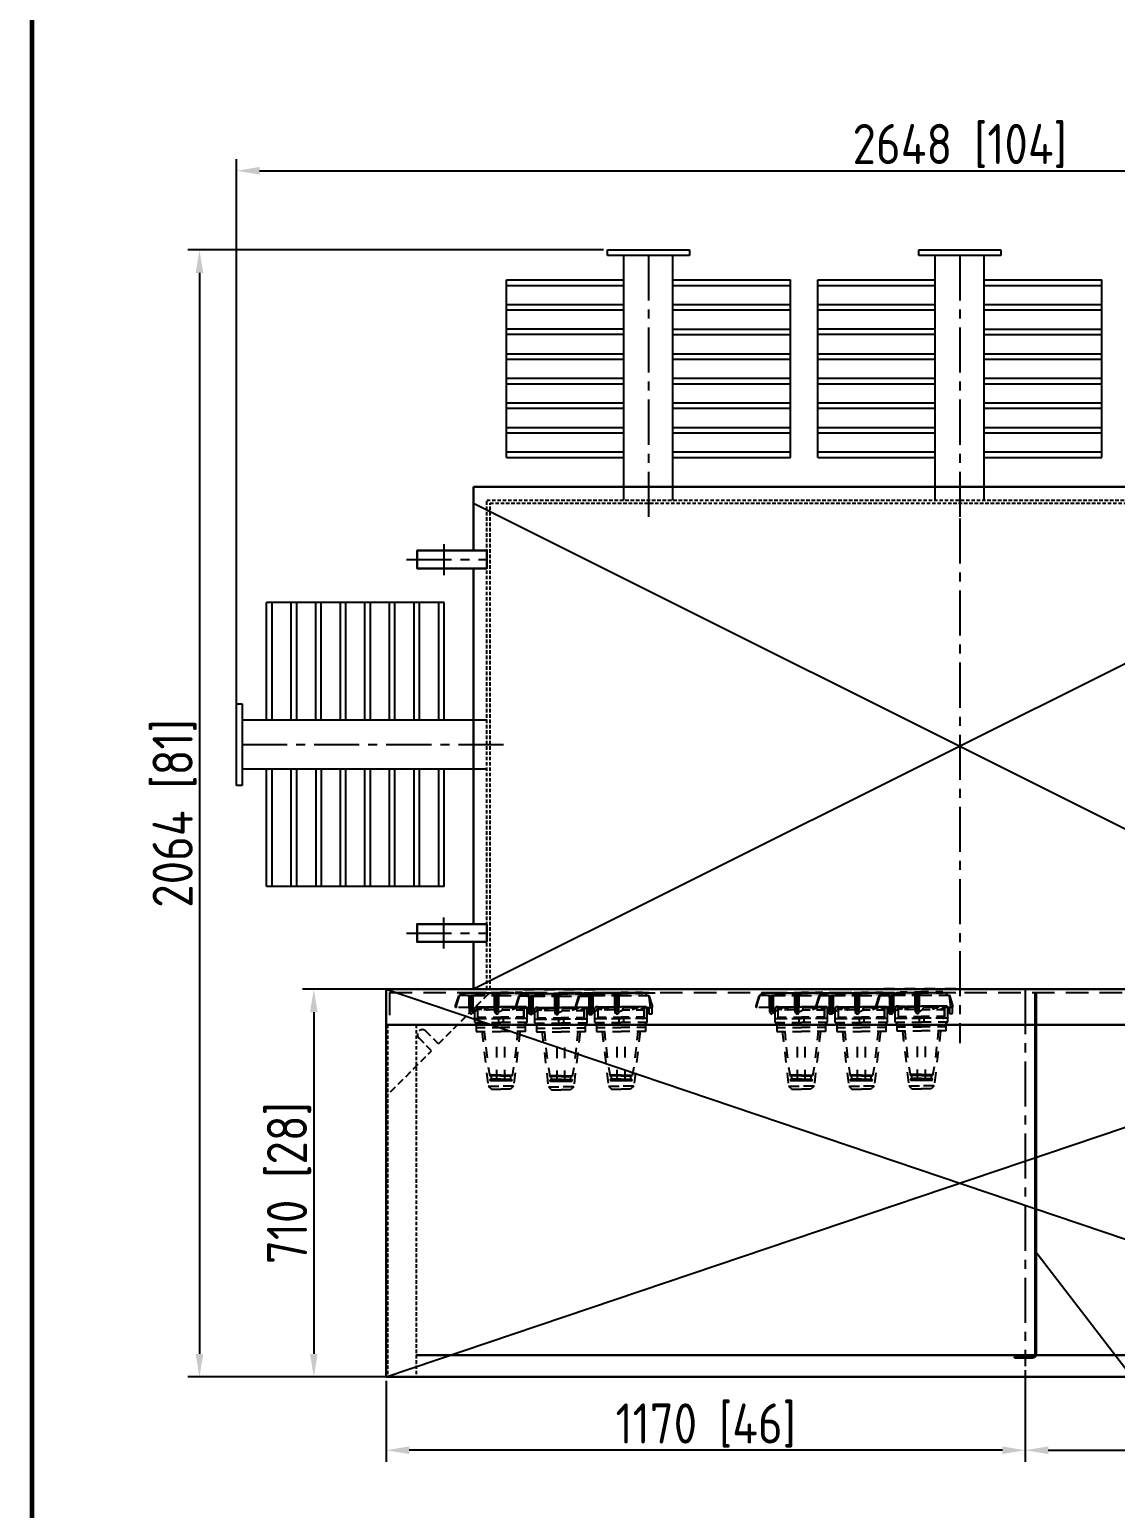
# Model space of a CAD drawing. Header units: inches. Extents: x 198356 to 209798, y -190593 to -183267.
# Drawn here: x 198993 to 200981, y -189080 to -186372 of the extents above; entities that cross this region are included whole.
import ezdxf

# ---------------------------------------------------------------- set-up
doc = ezdxf.new("R2010")
doc.units = ezdxf.units.IN
doc.header["$LTSCALE"] = 13
for name, pattern in [('CENTERX2', [101.6, 63.5, -12.7, 12.7, -12.7]), ('DASHED', [0.75, 0.5, -0.25]), ('HIDDEN', [9.525, 6.35, -3.175])]:
    doc.linetypes.add(name, pattern=pattern)
for name, color, linetype in [('1', 4, 'Continuous'), ('4虚线层', 6, 'DASHED'), ('粗实线', 4, 'Continuous'), ('虚线', 6, 'HIDDEN')]:
    doc.layers.add(name, color=color, linetype=linetype)
doc.layers.add('2细实线', color=3, linetype='Continuous', lineweight=20)
doc.layers.add('标注、文本', color=3, linetype='Continuous', lineweight=25)
doc.styles.get("Standard").update_dxf_attribs({"font": 'gbenor.shx', "bigfont": 'gbcbig.shx'})
doc.dimstyles.new('英寸 1-10', dxfattribs={"dimscale": 14, "dimtxt": 3.5, "dimasz": 2, "dimexe": 1.5, "dimexo": 0.5, "dimgap": 0.5, "dimtad": 1, "dimtoh": 1, "dimdec": 0, "dimdsep": 46, "dimtxsty": 'Standard', "dimcen": 2.5, "dimclrd": 3, "dimclre": 3, "dimclrt": 3, "dimadec": 0, "dimazin": 2, "dimtfac": 1, "dimtdec": 0, "dimtmove": 0, "dimatfit": 2, "dimfxl": 1, "dimarcsym": 0})

# ---------------------------------------------------------------- blocks, each defined once
blk = doc.blocks.new('A$C732158F3')
at = {"layer": '4虚线层', "ltscale": 3}
h = blk.add_hatch(color=256, dxfattribs=at)
h.dxf.hatch_style = 2
h.paths.add_polyline_path([(7.3, 129.5), (7.3, 82.9), (11.6, 82.9)])
h = blk.add_hatch(color=256, dxfattribs=at)
h.dxf.hatch_style = 2
h.paths.add_polyline_path([(7.3, 129.5), (11.6, 129.5), (11.6, 82.9)])
h = blk.add_hatch(color=256, dxfattribs=at)
h.dxf.hatch_style = 2
h.paths.add_polyline_path([(7.3, 82.9), (7.3, 43.6), (11.6, 43.6)])
h = blk.add_hatch(color=256, dxfattribs=at)
h.dxf.hatch_style = 2
h.paths.add_polyline_path([(7.3, 82.9), (11.6, 82.9), (11.6, 43.6)])
h = blk.add_hatch(color=256, dxfattribs=at)
h.dxf.hatch_style = 2
h.paths.add_polyline_path([(7.3, 43.6), (7.3, 36.4), (11.6, 36.4)])
h = blk.add_hatch(color=256, dxfattribs=at)
h.dxf.hatch_style = 2
h.paths.add_polyline_path([(7.3, 43.6), (11.6, 43.6), (11.6, 36.4)])
for points in [[(11.6, 133.9), (30.6, 139.7), (33.5, 139.7)], [(33.5, 133.9), (45.1, 133.9), (45.1, 139.7), (33.5, 139.7)], [(33.5, 120.8), (33.5, 139.7)], [(5.8, 122.2), (5.8, 109.1)], [(7.3, 129.5), (7.3, 112)], [(7.3, 109.1), (7.3, 122.2)], [(11.6, 114.9), (11.6, 133.9)], [(61.1, 130.9), (53.8, 130.9), (34.9, 130.9), (32, 129.5), (32, 128), (32, 125.1), (34.9, 125.1)], [(53.8, 122.2), (53.8, 123.7), (50.9, 125.1), (33.5, 125.1)], [(53.8, 122.2), (53.8, 123.7), (50.9, 125.1), (33.5, 125.1)], [(37.8, 110.6), (37.8, 125.1)], [(50.9, 125.1), (50.9, 110.6)], [(50.9, 125.1), (50.9, 110.6)], [(53.8, 122.2), (53.8, 109.1)], [(53.8, 122.2), (53.8, 109.1)], [(77.1, 128), (61.1, 128), (61.1, 130.9)], [(61.1, 130.9), (61.1, 113.5)], [(75.7, 117.8), (77.1, 117.8)], [(77.1, 128), (77.1, 112)], [(152.8, 109.1), (177.5, 106.2)], [(5.8, 96), (5.8, 82.9)], [(5.8, 69.8), (5.8, 82.9)], [(7.3, 100.4), (7.3, 82.9)], [(7.3, 65.5), (7.3, 82.9)], [(11.6, 65.5), (11.6, 82.9)], [(11.6, 81.5), (11.6, 80), (13.1, 78.6), (33.5, 78.6)], [(32, 98.9), (32, 82.9)], [(32, 66.9), (32, 82.9)], [(33.5, 88.8), (33.5, 107.7)], [(33.5, 88.8), (33.5, 87.3), (34.9, 85.8)], [(34.9, 85.8), (39.3, 84.4), (42.2, 78.6)], [(37.8, 84.4), (37.8, 98.9)], [(50.9, 97.5), (50.9, 82.9)], [(50.9, 97.5), (50.9, 82.9)], [(50.9, 68.4), (50.9, 82.9)], [(53.8, 100.4), (53.8, 82.9)], [(53.8, 96), (53.8, 82.9)], [(53.8, 96), (53.8, 82.9)], [(53.8, 65.5), (53.8, 82.9)], [(53.8, 69.8), (53.8, 82.9)], [(61.1, 100.4), (61.1, 82.9)], [(61.1, 65.5), (61.1, 82.9)], [(69.8, 98.9), (69.8, 82.9)], [(69.8, 66.9), (69.8, 82.9)], [(77.1, 98.9), (77.1, 82.9)], [(77.1, 66.9), (77.1, 82.9)], [(125.1, 90.2), (97.5, 90.2)], [(167.3, 90.2), (138.2, 90.2)], [(142.6, 106.2), (158.6, 103.3)], [(158.6, 103.3), (160, 100.4), (161.5, 100.4), (163, 100.4), (164.4, 101.8)], [(165.9, 103.3), (164.4, 101.8)], [(167.3, 101.8), (167.3, 103.3), (165.9, 103.3)], [(165.9, 62.6), (167.3, 62.6), (167.3, 64), (167.3, 82.9)], [(177.5, 106.2), (183.3, 100.4), (183.3, 82.9)], [(177.5, 59.7), (183.3, 65.5), (183.3, 82.9)], [(7.3, 56.7), (7.3, 43.6)], [(11.6, 78.6), (11.6, 77.1), (13.1, 75.7)], [(11.6, 75.7), (11.6, 74.2), (13.1, 72.7)], [(13.1, 71.3), (11.6, 71.3), (11.6, 69.8)], [(42.2, 72.7), (42.2, 74.2), (42.2, 75.7), (39.3, 75.7), (33.5, 75.7)], [(33.5, 75.7), (33.5, 72.7)], [(37.8, 71.3), (37.8, 40.7), (33.5, 40.7), (36.4, 40.7)], [(50.9, 40.7), (33.5, 40.7), (33.5, 71.3)], [(45.1, 77.1), (43.6, 78.6), (42.2, 78.6)], [(42.2, 71.3), (43.6, 72.7), (45.1, 74.2)], [(50.9, 40.7), (50.9, 55.3)], [(53.8, 43.6), (53.8, 56.7)], [(125.1, 75.7), (97.5, 75.7)], [(167.3, 75.7), (138.2, 75.7)], [(142.6, 59.7), (158.6, 62.6)], [(152.8, 56.7), (177.5, 59.7)], [(164.4, 64), (163, 65.5), (161.5, 65.5), (160, 65.5), (158.6, 62.6)], [(165.9, 62.6), (164.4, 64)], [(165.9, 62.6), (165.9, 64)], [(7.3, 36.4), (7.3, 53.8)], [(11.6, 53.8), (11.6, 36.4)], [(11.6, 21.8), (11.6, 32)], [(11.6, 32), (11.6, 29.1), (13.1, 29.1)], [(11.6, 29.1), (11.6, 27.6), (13.1, 26.2)], [(53.8, 40.7), (34.9, 40.7), (32, 40.7), (32, 37.8)], [(32, 37.8), (32, 36.4), (34.9, 34.9)], [(33.5, 40.7), (33.5, 39.3), (34.9, 39.3)], [(42.2, 26.2), (42.2, 27.6), (39.3, 29.1), (33.5, 29.1)], [(34.9, 39.3), (39.3, 37.8), (42.2, 32)], [(61.1, 34.9), (53.8, 34.9), (34.9, 34.9)], [(45.1, 29.1), (43.6, 30.6), (42.2, 32)], [(42.2, 24.7), (43.6, 26.2), (45.1, 27.6)], [(50.9, 40.7), (53.8, 42.2), (53.8, 43.6)], [(61.1, 34.9), (61.1, 52.4)], [(69.8, 37.8), (69.8, 53.8)], [(77.1, 37.8), (77.1, 53.8)], [(11.6, 16), (8.7, 16), (8.7, 8.7), (11.6, 8.7)], [(13.1, 24.7), (11.6, 24.7), (11.6, 21.8), (11.6, 5.8)], [(33.5, 1.5), (30.6, 1.5), (11.6, 7.3)], [(33.5, 1.5), (33.5, 0), (30.6, 0), (11.6, 5.8)]]:
    blk.add_lwpolyline(points, dxfattribs=at)
blk.add_lwpolyline([(11.6, 34.9), (11.6, 32)], close=True, dxfattribs=at)
for points in [[(0, 145.5), (0, 145.5), (0, 120.8), (0, 120.8)], [(7.3, 145.5), (7.3, 145.5), (7.3, 120.8), (7.3, 120.8)], [(33.5, 136.8), (33.5, 136.8), (11.6, 133.9), (11.6, 133.9)], [(7.3, 122.2), (7.3, 122.2), (5.8, 122.2), (5.8, 122.2)], [(11.6, 129.5), (11.6, 129.5), (7.3, 129.5), (7.3, 129.5)], [(32, 128), (32, 128), (32, 129.5), (32, 129.5)], [(32, 128), (32, 128), (32, 112), (32, 112)], [(32, 112), (32, 112), (32, 82.9), (32, 82.9)], [(37.8, 117.8), (37.8, 117.8), (33.5, 125.1), (33.5, 125.1)], [(33.5, 114.9), (33.5, 114.9), (37.8, 103.3), (37.8, 103.3)], [(34.9, 125.1), (34.9, 125.1), (53.8, 125.1), (53.8, 125.1)], [(37.8, 120.8), (37.8, 120.8), (36.4, 125.1), (36.4, 125.1)], [(53.8, 130.9), (53.8, 130.9), (53.8, 113.5), (53.8, 113.5)], [(69.8, 128), (69.8, 128), (69.8, 112), (69.8, 112)], [(77.1, 117.8), (77.1, 117.8), (103.3, 114.9), (103.3, 114.9)], [(77.1, 113.5), (77.1, 113.5), (93.1, 112), (93.1, 112)], [(106.2, 110.6), (106.2, 110.6), (130.9, 107.7), (130.9, 107.7)], [(114.9, 113.5), (114.9, 113.5), (139.7, 110.6), (139.7, 110.6)], [(0, 107.7), (0, 107.7), (0, 82.9), (0, 82.9)], [(7.3, 107.7), (7.3, 107.7), (7.3, 82.9), (7.3, 82.9)], [(7.3, 82.9), (7.3, 82.9), (7.3, 96), (7.3, 96)], [(7.3, 82.9), (7.3, 82.9), (7.3, 69.8), (7.3, 69.8)], [(11.6, 82.9), (11.6, 82.9), (11.6, 101.8), (11.6, 101.8)], [(11.6, 82.9), (11.6, 82.9), (11.6, 65.5), (11.6, 65.5)], [(32, 55.3), (32, 55.3), (32, 82.9), (32, 82.9)], [(53.8, 87.3), (53.8, 87.3), (61.1, 87.3), (61.1, 87.3)], [(157.1, 82.9), (157.1, 82.9), (157.1, 104.8), (157.1, 104.8)], [(157.1, 82.9), (157.1, 82.9), (157.1, 62.6), (157.1, 62.6)], [(158.6, 82.9), (158.6, 82.9), (158.6, 103.3), (158.6, 103.3)], [(158.6, 82.9), (158.6, 82.9), (158.6, 62.6), (158.6, 62.6)], [(164.4, 82.9), (164.4, 82.9), (164.4, 101.8), (164.4, 101.8)], [(164.4, 82.9), (164.4, 82.9), (164.4, 64), (164.4, 64)], [(167.3, 82.9), (167.3, 82.9), (167.3, 101.8), (167.3, 101.8)], [(177.5, 106.2), (177.5, 106.2), (177.5, 82.9), (177.5, 82.9)], [(177.5, 59.7), (177.5, 59.7), (177.5, 82.9), (177.5, 82.9)], [(0, 71.3), (0, 71.3), (0, 46.6), (0, 46.6)], [(5.8, 43.6), (5.8, 43.6), (5.8, 56.7), (5.8, 56.7)], [(7.3, 71.3), (7.3, 71.3), (7.3, 46.6), (7.3, 46.6)], [(33.5, 75.7), (33.5, 75.7), (13.1, 75.7), (13.1, 75.7)], [(33.5, 72.7), (33.5, 72.7), (13.1, 72.7), (13.1, 72.7)], [(33.5, 71.3), (33.5, 71.3), (13.1, 71.3), (13.1, 71.3)], [(42.2, 78.6), (42.2, 78.6), (33.5, 78.6), (33.5, 78.6)], [(33.5, 75.7), (33.5, 75.7), (33.5, 72.7), (33.5, 72.7)], [(33.5, 72.7), (33.5, 72.7), (42.2, 72.7), (42.2, 72.7)], [(33.5, 71.3), (33.5, 71.3), (42.2, 71.3), (42.2, 71.3)], [(33.5, 71.3), (33.5, 71.3), (33.5, 40.7), (33.5, 40.7)], [(33.5, 50.9), (33.5, 50.9), (37.8, 62.6), (37.8, 62.6)], [(37.8, 56.7), (37.8, 56.7), (37.8, 58.2), (37.8, 58.2)], [(45.1, 74.2), (45.1, 74.2), (45.1, 77.1), (45.1, 77.1)], [(53.8, 78.6), (53.8, 78.6), (61.1, 78.6), (61.1, 78.6)], [(106.2, 55.3), (106.2, 55.3), (130.9, 58.2), (130.9, 58.2)], [(114.9, 52.4), (114.9, 52.4), (139.7, 55.3), (139.7, 55.3)], [(0, 33.5), (0, 33.5), (0, 8.7), (0, 8.7)], [(7.3, 43.6), (7.3, 43.6), (5.8, 43.6), (5.8, 43.6)], [(11.6, 36.4), (11.6, 36.4), (7.3, 36.4), (7.3, 36.4)], [(7.3, 33.5), (7.3, 33.5), (7.3, 8.7), (7.3, 8.7)], [(11.6, 34.9), (11.6, 34.9), (11.6, 52.4), (11.6, 52.4)], [(11.6, 32), (11.6, 32), (13.1, 32), (13.1, 32)], [(33.5, 32), (33.5, 32), (13.1, 32), (13.1, 32)], [(33.5, 29.1), (33.5, 29.1), (13.1, 29.1), (13.1, 29.1)], [(32, 37.8), (32, 37.8), (32, 53.8), (32, 53.8)], [(37.8, 48), (37.8, 48), (33.5, 40.7), (33.5, 40.7)], [(42.2, 32), (42.2, 32), (33.5, 32), (33.5, 32)], [(33.5, 29.1), (33.5, 29.1), (33.5, 26.2), (33.5, 26.2)], [(37.8, 45.1), (37.8, 45.1), (36.4, 40.7), (36.4, 40.7)], [(45.1, 27.6), (45.1, 27.6), (45.1, 29.1), (45.1, 29.1)], [(53.8, 34.9), (53.8, 34.9), (53.8, 52.4), (53.8, 52.4)], [(61.1, 37.8), (61.1, 37.8), (77.1, 37.8), (77.1, 37.8)], [(77.1, 52.4), (77.1, 52.4), (93.1, 53.8), (93.1, 53.8)], [(77.1, 48), (77.1, 48), (103.3, 50.9), (103.3, 50.9)], [(33.5, 26.2), (33.5, 26.2), (13.1, 26.2), (13.1, 26.2)], [(33.5, 24.7), (33.5, 24.7), (13.1, 24.7), (13.1, 24.7)], [(33.5, 26.2), (33.5, 26.2), (42.2, 26.2), (42.2, 26.2)], [(33.5, 24.7), (33.5, 24.7), (42.2, 24.7), (42.2, 24.7)], [(33.5, 24.7), (33.5, 24.7), (33.5, 0), (33.5, 0)]]:
    blk.add_open_spline(points, degree=3, dxfattribs=at)
blk = doc.blocks.new('*D79')
at = {"layer": '2细实线', "color": 3, "linetype": 'ByBlock', "lineweight": -2}
for p, q in [((199823.8, -188129.5), (199492.2, -188129.5)), ((199513.2, -188171.5), (199513.2, -188797.5)), ((199677.4, -188839.5), (199492.2, -188839.5))]:
    blk.add_line(p, q, dxfattribs=at)
at = {"layer": '2细实线', "color": 3, "linetype": 'ByBlock'}
for points in [[(199506.2, -188171.5), (199520.2, -188171.5), (199513.2, -188129.5)], [(199506.2, -188797.5), (199520.2, -188797.5), (199513.2, -188839.5)]]:
    blk.add_solid(points, dxfattribs=at)
at = {"layer": 'Defpoints', "color": 0, "linetype": 'ByBlock'}
for p in [(199830.8, -188129.5), (199513.2, -188839.5), (199684.4, -188839.5)]:
    blk.add_point(p, dxfattribs=at)
at = {"layer": '2细实线', "color": 3, "linetype": 'ByBlock', "insert": (199467.9, -188484.5), "char_height": 73.5, "attachment_point": 5, "rotation": 90}
blk.add_mtext('710 [28]', dxfattribs=at)
blk = doc.blocks.new('*D85')
at = {"layer": '2细实线', "color": 3, "linetype": 'ByBlock', "lineweight": -2}
for p, q in [((200043.8, -186775.5), (199282.8, -186775.5)), ((199303.8, -186817.5), (199303.8, -188797.5)), ((199703.7, -188839.5), (199282.8, -188839.5))]:
    blk.add_line(p, q, dxfattribs=at)
at = {"layer": '2细实线', "color": 3, "linetype": 'ByBlock'}
for points in [[(199296.8, -186817.5), (199310.8, -186817.5), (199303.8, -186775.5)], [(199296.8, -188797.5), (199310.8, -188797.5), (199303.8, -188839.5)]]:
    blk.add_solid(points, dxfattribs=at)
at = {"layer": 'Defpoints', "color": 0, "linetype": 'ByBlock'}
for p in [(200050.8, -186775.5), (199303.8, -188839.5), (199710.7, -188839.5)]:
    blk.add_point(p, dxfattribs=at)
at = {"layer": '2细实线', "color": 3, "linetype": 'ByBlock', "insert": (199258.5, -187807.5), "char_height": 73.5, "attachment_point": 5, "rotation": 90}
blk.add_mtext('2064 [81]', dxfattribs=at)
blk = doc.blocks.new('*D86')
at = {"layer": '2细实线', "color": 3, "linetype": 'ByBlock', "lineweight": -2}
for p, q in [((200815.8, -188826.9), (200815.8, -188994.8)), ((199645.8, -188846.5), (199645.8, -188994.8)), ((200773.8, -188973.8), (199687.8, -188973.8))]:
    blk.add_line(p, q, dxfattribs=at)
at = {"layer": '2细实线', "color": 3, "linetype": 'ByBlock'}
for points in [[(199687.8, -188966.8), (199687.8, -188980.8), (199645.8, -188973.8)], [(200773.8, -188966.8), (200773.8, -188980.8), (200815.8, -188973.8)]]:
    blk.add_solid(points, dxfattribs=at)
at = {"layer": 'Defpoints', "color": 0, "linetype": 'ByBlock'}
for p in [(200815.8, -188819.9), (199645.8, -188839.5), (199645.8, -188973.8)]:
    blk.add_point(p, dxfattribs=at)
at = {"layer": '2细实线', "color": 3, "linetype": 'ByBlock', "insert": (200230.8, -188928.5), "char_height": 73.5, "attachment_point": 5}
blk.add_mtext('1170 [46]', dxfattribs=at)
blk = doc.blocks.new('*D87')
at = {"layer": '2细实线', "color": 3, "linetype": 'ByBlock', "lineweight": -2}
for p, q in [((200815.8, -188833.9), (200815.8, -188994.8)), ((201745.8, -188846.5), (201745.8, -188994.8)), ((200857.8, -188973.8), (201703.8, -188973.8))]:
    blk.add_line(p, q, dxfattribs=at)
at = {"layer": '2细实线', "color": 3, "linetype": 'ByBlock'}
for points in [[(200857.8, -188966.8), (200857.8, -188980.8), (200815.8, -188973.8)], [(201703.8, -188966.8), (201703.8, -188980.8), (201745.8, -188973.8)]]:
    blk.add_solid(points, dxfattribs=at)
at = {"layer": 'Defpoints', "color": 0, "linetype": 'ByBlock'}
for p in [(200815.8, -188826.9), (201745.8, -188839.5), (201745.8, -188973.8)]:
    blk.add_point(p, dxfattribs=at)
at = {"layer": '2细实线', "color": 3, "linetype": 'ByBlock', "insert": (201280.8, -188928.5), "char_height": 73.5, "attachment_point": 5}
blk.add_mtext('930 [37]', dxfattribs=at)
blk = doc.blocks.new('*D148')
at = {"layer": '2细实线', "color": 3, "linetype": 'ByBlock', "lineweight": -2}
for p, q in [((199371.8, -187749.5), (199371.8, -186609.5)), ((202019.8, -187749.5), (202019.8, -186609.5)), ((199413.8, -186630.5), (201977.8, -186630.5))]:
    blk.add_line(p, q, dxfattribs=at)
at = {"layer": '2细实线', "color": 3, "linetype": 'ByBlock'}
for points in [[(199413.8, -186623.5), (199413.8, -186637.5), (199371.8, -186630.5)], [(201977.8, -186623.5), (201977.8, -186637.5), (202019.8, -186630.5)]]:
    blk.add_solid(points, dxfattribs=at)
at = {"layer": 'Defpoints', "color": 0, "linetype": 'ByBlock'}
for p in [(202019.8, -186630.5), (199371.8, -187756.5), (202019.8, -187756.5)]:
    blk.add_point(p, dxfattribs=at)
at = {"layer": '2细实线', "color": 3, "linetype": 'ByBlock', "insert": (200695.8, -186585.2), "char_height": 73.5, "attachment_point": 5}
blk.add_mtext('2648 [104]', dxfattribs=at)

msp = doc.modelspace()

# ---------------------------------------------------------------- linework, layer by layer
at = {"layer": '1', "ltscale": 5}
for p, q in [((200050.829, -186775.487), (200200.829, -186775.487)), ((200050.829, -186785.487), (200050.829, -186775.487)), ((200050.829, -186775.487), (200200.829, -186775.487)), ((200050.829, -186785.487), (200050.829, -186775.487)), ((200200.829, -186785.487), (200050.829, -186785.487)), ((200200.829, -186785.487), (200050.829, -186785.487)), ((200080.829, -187233.487), (200080.829, -186785.487)), ((200080.829, -187233.487), (200080.829, -186785.487)), ((200170.829, -187233.487), (200170.829, -186785.487)), ((200170.829, -187233.487), (200170.829, -186785.487)), ((200200.829, -186775.487), (200200.829, -186785.487)), ((200200.829, -186775.487), (200200.829, -186785.487)), ((200620.829, -186775.487), (200770.829, -186775.487)), ((200620.829, -186785.487), (200620.829, -186775.487)), ((200620.829, -186775.487), (200770.829, -186775.487)), ((200620.829, -186785.487), (200620.829, -186775.487)), ((200770.829, -186785.487), (200620.829, -186785.487)), ((200770.829, -186785.487), (200620.829, -186785.487)), ((200650.829, -187233.487), (200650.829, -186785.487)), ((200650.829, -187233.487), (200650.829, -186785.487)), ((200740.829, -187233.487), (200740.829, -186785.487)), ((200740.829, -187233.487), (200740.829, -186785.487)), ((200770.829, -186775.487), (200770.829, -186785.487)), ((200770.829, -186775.487), (200770.829, -186785.487)), ((199865.829, -187155.487), (199865.829, -186830.487)), ((199865.829, -186830.487), (200080.829, -186830.487)), ((199865.829, -186830.487), (200080.829, -186830.487)), ((199865.829, -186840.487), (200080.829, -186840.487)), ((199865.829, -186840.487), (200080.829, -186840.487)), ((200170.829, -186830.487), (200385.829, -186830.487)), ((200170.829, -186830.487), (200385.829, -186830.487)), ((200170.829, -186830.487), (200385.829, -186830.487)), ((200170.829, -186830.487), (200385.829, -186830.487)), ((200170.829, -186840.487), (200385.829, -186840.487)), ((200170.829, -186840.487), (200385.829, -186840.487)), ((200170.829, -186840.487), (200385.829, -186840.487)), ((200170.829, -186840.487), (200385.829, -186840.487)), ((200385.829, -187155.487), (200385.829, -186830.487)), ((200435.829, -187155.487), (200435.829, -186830.487)), ((200435.829, -186830.487), (200650.829, -186830.487)), ((200435.829, -186830.487), (200650.829, -186830.487)), ((200435.829, -186840.487), (200650.829, -186840.487)), ((200435.829, -186840.487), (200650.829, -186840.487)), ((200740.829, -186830.487), (200955.829, -186830.487)), ((200740.829, -186830.487), (200955.829, -186830.487)), ((200740.829, -186830.487), (200955.829, -186830.487)), ((200740.829, -186830.487), (200955.829, -186830.487)), ((200740.829, -186840.487), (200955.829, -186840.487)), ((200740.829, -186840.487), (200955.829, -186840.487)), ((200740.829, -186840.487), (200955.829, -186840.487)), ((200740.829, -186840.487), (200955.829, -186840.487)), ((200955.829, -187155.487), (200955.829, -186830.487)), ((199865.829, -186875.487), (200080.829, -186875.487)), ((199865.829, -186875.487), (200080.829, -186875.487)), ((200170.829, -186875.487), (200385.829, -186875.487)), ((200170.829, -186875.487), (200385.829, -186875.487)), ((200170.829, -186875.487), (200385.829, -186875.487)), ((200170.829, -186875.487), (200385.829, -186875.487)), ((200435.829, -186875.487), (200650.829, -186875.487)), ((200435.829, -186875.487), (200650.829, -186875.487)), ((200740.829, -186875.487), (200955.829, -186875.487)), ((200740.829, -186875.487), (200955.829, -186875.487)), ((200740.829, -186875.487), (200955.829, -186875.487)), ((200740.829, -186875.487), (200955.829, -186875.487)), ((199865.829, -186885.487), (200080.829, -186885.487)), ((199865.829, -186885.487), (200080.829, -186885.487)), ((200170.829, -186885.487), (200385.829, -186885.487)), ((200170.829, -186885.487), (200385.829, -186885.487)), ((200170.829, -186885.487), (200385.829, -186885.487)), ((200170.829, -186885.487), (200385.829, -186885.487)), ((200435.829, -186885.487), (200650.829, -186885.487)), ((200435.829, -186885.487), (200650.829, -186885.487)), ((200740.829, -186885.487), (200955.829, -186885.487)), ((200740.829, -186885.487), (200955.829, -186885.487)), ((200740.829, -186885.487), (200955.829, -186885.487)), ((200740.829, -186885.487), (200955.829, -186885.487)), ((200080.829, -186920.487), (199865.829, -186920.487)), ((200080.829, -186920.487), (199865.829, -186920.487)), ((200080.829, -186920.487), (199865.829, -186920.487)), ((200080.829, -186920.487), (199865.829, -186920.487)), ((200080.829, -186930.487), (199865.829, -186930.487)), ((200080.829, -186930.487), (199865.829, -186930.487)), ((200080.829, -186930.487), (199865.829, -186930.487)), ((200080.829, -186930.487), (199865.829, -186930.487)), ((200080.829, -186930.487), (199865.829, -186930.487)), ((200080.829, -186930.487), (199865.829, -186930.487)), ((200170.829, -186920.487), (200385.829, -186920.487)), ((200170.829, -186920.487), (200385.829, -186920.487)), ((200170.829, -186920.487), (200385.829, -186920.487)), ((200170.829, -186920.487), (200385.829, -186920.487)), ((200170.829, -186930.487), (200385.829, -186930.487)), ((200170.829, -186930.487), (200385.829, -186930.487)), ((200170.829, -186930.487), (200385.829, -186930.487)), ((200170.829, -186930.487), (200385.829, -186930.487)), ((200170.829, -186930.487), (200385.829, -186930.487)), ((200170.829, -186930.487), (200385.829, -186930.487)), ((200650.829, -186920.487), (200435.829, -186920.487)), ((200650.829, -186920.487), (200435.829, -186920.487)), ((200650.829, -186920.487), (200435.829, -186920.487)), ((200650.829, -186920.487), (200435.829, -186920.487)), ((200650.829, -186930.487), (200435.829, -186930.487)), ((200650.829, -186930.487), (200435.829, -186930.487)), ((200650.829, -186930.487), (200435.829, -186930.487)), ((200650.829, -186930.487), (200435.829, -186930.487)), ((200650.829, -186930.487), (200435.829, -186930.487)), ((200650.829, -186930.487), (200435.829, -186930.487)), ((200740.829, -186920.487), (200955.829, -186920.487)), ((200740.829, -186920.487), (200955.829, -186920.487)), ((200740.829, -186920.487), (200955.829, -186920.487)), ((200740.829, -186920.487), (200955.829, -186920.487)), ((200740.829, -186930.487), (200955.829, -186930.487)), ((200740.829, -186930.487), (200955.829, -186930.487)), ((200740.829, -186930.487), (200955.829, -186930.487)), ((200740.829, -186930.487), (200955.829, -186930.487)), ((200740.829, -186930.487), (200955.829, -186930.487)), ((200740.829, -186930.487), (200955.829, -186930.487)), ((199865.829, -186965.487), (200080.829, -186965.487)), ((199865.829, -186965.487), (200080.829, -186965.487)), ((199865.829, -186965.487), (200080.829, -186965.487)), ((199865.829, -186965.487), (200080.829, -186965.487)), ((199865.829, -186975.487), (200080.829, -186975.487)), ((199865.829, -186975.487), (200080.829, -186975.487)), ((199865.829, -186975.487), (200080.829, -186975.487)), ((199865.829, -186975.487), (200080.829, -186975.487)), ((200170.829, -186965.487), (200385.829, -186965.487)), ((200170.829, -186965.487), (200385.829, -186965.487)), ((200170.829, -186965.487), (200385.829, -186965.487)), ((200170.829, -186965.487), (200385.829, -186965.487)), ((200170.829, -186965.487), (200385.829, -186965.487)), ((200170.829, -186965.487), (200385.829, -186965.487)), ((200170.829, -186965.487), (200385.829, -186965.487)), ((200170.829, -186965.487), (200385.829, -186965.487)), ((200170.829, -186975.487), (200385.829, -186975.487)), ((200170.829, -186975.487), (200385.829, -186975.487)), ((200170.829, -186975.487), (200385.829, -186975.487)), ((200170.829, -186975.487), (200385.829, -186975.487)), ((200170.829, -186975.487), (200385.829, -186975.487)), ((200170.829, -186975.487), (200385.829, -186975.487)), ((200170.829, -186975.487), (200385.829, -186975.487)), ((200170.829, -186975.487), (200385.829, -186975.487)), ((200435.829, -186965.487), (200650.829, -186965.487)), ((200435.829, -186965.487), (200650.829, -186965.487)), ((200435.829, -186965.487), (200650.829, -186965.487)), ((200435.829, -186965.487), (200650.829, -186965.487)), ((200435.829, -186975.487), (200650.829, -186975.487)), ((200435.829, -186975.487), (200650.829, -186975.487)), ((200435.829, -186975.487), (200650.829, -186975.487)), ((200435.829, -186975.487), (200650.829, -186975.487)), ((200740.829, -186965.487), (200955.829, -186965.487)), ((200740.829, -186965.487), (200955.829, -186965.487)), ((200740.829, -186965.487), (200955.829, -186965.487)), ((200740.829, -186965.487), (200955.829, -186965.487)), ((200740.829, -186965.487), (200955.829, -186965.487)), ((200740.829, -186965.487), (200955.829, -186965.487)), ((200740.829, -186965.487), (200955.829, -186965.487)), ((200740.829, -186965.487), (200955.829, -186965.487)), ((200740.829, -186975.487), (200955.829, -186975.487)), ((200740.829, -186975.487), (200955.829, -186975.487)), ((200740.829, -186975.487), (200955.829, -186975.487)), ((200740.829, -186975.487), (200955.829, -186975.487)), ((200740.829, -186975.487), (200955.829, -186975.487)), ((200740.829, -186975.487), (200955.829, -186975.487)), ((200740.829, -186975.487), (200955.829, -186975.487)), ((200740.829, -186975.487), (200955.829, -186975.487)), ((199865.829, -187010.487), (200080.829, -187010.487)), ((199865.829, -187010.487), (200080.829, -187010.487)), ((199865.829, -187010.487), (200080.829, -187010.487)), ((199865.829, -187010.487), (200080.829, -187010.487)), ((200170.829, -187010.487), (200385.829, -187010.487)), ((200170.829, -187010.487), (200385.829, -187010.487)), ((200170.829, -187010.487), (200385.829, -187010.487)), ((200170.829, -187010.487), (200385.829, -187010.487)), ((200170.829, -187010.487), (200385.829, -187010.487)), ((200170.829, -187010.487), (200385.829, -187010.487)), ((200170.829, -187010.487), (200385.829, -187010.487)), ((200170.829, -187010.487), (200385.829, -187010.487)), ((200435.829, -187010.487), (200650.829, -187010.487)), ((200435.829, -187010.487), (200650.829, -187010.487)), ((200435.829, -187010.487), (200650.829, -187010.487)), ((200435.829, -187010.487), (200650.829, -187010.487)), ((200740.829, -187010.487), (200955.829, -187010.487)), ((200740.829, -187010.487), (200955.829, -187010.487)), ((200740.829, -187010.487), (200955.829, -187010.487)), ((200740.829, -187010.487), (200955.829, -187010.487)), ((200740.829, -187010.487), (200955.829, -187010.487)), ((200740.829, -187010.487), (200955.829, -187010.487)), ((200740.829, -187010.487), (200955.829, -187010.487)), ((200740.829, -187010.487), (200955.829, -187010.487)), ((199865.829, -187020.487), (200080.829, -187020.487)), ((199865.829, -187020.487), (200080.829, -187020.487)), ((199865.829, -187020.487), (200080.829, -187020.487)), ((199865.829, -187020.487), (200080.829, -187020.487)), ((200170.829, -187020.487), (200385.829, -187020.487)), ((200170.829, -187020.487), (200385.829, -187020.487)), ((200170.829, -187020.487), (200385.829, -187020.487)), ((200170.829, -187020.487), (200385.829, -187020.487)), ((200170.829, -187020.487), (200385.829, -187020.487)), ((200170.829, -187020.487), (200385.829, -187020.487)), ((200170.829, -187020.487), (200385.829, -187020.487)), ((200170.829, -187020.487), (200385.829, -187020.487)), ((200435.829, -187020.487), (200650.829, -187020.487)), ((200435.829, -187020.487), (200650.829, -187020.487)), ((200435.829, -187020.487), (200650.829, -187020.487)), ((200435.829, -187020.487), (200650.829, -187020.487)), ((200740.829, -187020.487), (200955.829, -187020.487)), ((200740.829, -187020.487), (200955.829, -187020.487)), ((200740.829, -187020.487), (200955.829, -187020.487)), ((200740.829, -187020.487), (200955.829, -187020.487)), ((200740.829, -187020.487), (200955.829, -187020.487)), ((200740.829, -187020.487), (200955.829, -187020.487)), ((200740.829, -187020.487), (200955.829, -187020.487)), ((200740.829, -187020.487), (200955.829, -187020.487)), ((199865.829, -187055.487), (200080.829, -187055.487)), ((199865.829, -187055.487), (200080.829, -187055.487)), ((199865.829, -187055.487), (200080.829, -187055.487)), ((199865.829, -187055.487), (200080.829, -187055.487)), ((199865.829, -187065.487), (200080.829, -187065.487)), ((199865.829, -187065.487), (200080.829, -187065.487)), ((199865.829, -187065.487), (200080.829, -187065.487)), ((199865.829, -187065.487), (200080.829, -187065.487)), ((200170.829, -187055.487), (200385.829, -187055.487)), ((200170.829, -187055.487), (200385.829, -187055.487)), ((200170.829, -187055.487), (200385.829, -187055.487)), ((200170.829, -187055.487), (200385.829, -187055.487)), ((200170.829, -187055.487), (200385.829, -187055.487)), ((200170.829, -187055.487), (200385.829, -187055.487)), ((200170.829, -187055.487), (200385.829, -187055.487)), ((200170.829, -187055.487), (200385.829, -187055.487)), ((200170.829, -187065.487), (200385.829, -187065.487)), ((200170.829, -187065.487), (200385.829, -187065.487)), ((200170.829, -187065.487), (200385.829, -187065.487)), ((200170.829, -187065.487), (200385.829, -187065.487)), ((200170.829, -187065.487), (200385.829, -187065.487)), ((200170.829, -187065.487), (200385.829, -187065.487)), ((200170.829, -187065.487), (200385.829, -187065.487)), ((200170.829, -187065.487), (200385.829, -187065.487)), ((200435.829, -187055.487), (200650.829, -187055.487)), ((200435.829, -187055.487), (200650.829, -187055.487)), ((200435.829, -187055.487), (200650.829, -187055.487)), ((200435.829, -187055.487), (200650.829, -187055.487)), ((200435.829, -187065.487), (200650.829, -187065.487)), ((200435.829, -187065.487), (200650.829, -187065.487)), ((200435.829, -187065.487), (200650.829, -187065.487)), ((200435.829, -187065.487), (200650.829, -187065.487)), ((200740.829, -187055.487), (200955.829, -187055.487)), ((200740.829, -187055.487), (200955.829, -187055.487)), ((200740.829, -187055.487), (200955.829, -187055.487)), ((200740.829, -187055.487), (200955.829, -187055.487)), ((200740.829, -187055.487), (200955.829, -187055.487)), ((200740.829, -187055.487), (200955.829, -187055.487)), ((200740.829, -187055.487), (200955.829, -187055.487)), ((200740.829, -187055.487), (200955.829, -187055.487)), ((200740.829, -187065.487), (200955.829, -187065.487)), ((200740.829, -187065.487), (200955.829, -187065.487)), ((200740.829, -187065.487), (200955.829, -187065.487)), ((200740.829, -187065.487), (200955.829, -187065.487)), ((200740.829, -187065.487), (200955.829, -187065.487)), ((200740.829, -187065.487), (200955.829, -187065.487)), ((200740.829, -187065.487), (200955.829, -187065.487)), ((200740.829, -187065.487), (200955.829, -187065.487)), ((199865.829, -187100.487), (200080.829, -187100.487)), ((199865.829, -187100.487), (200080.829, -187100.487)), ((199865.829, -187100.487), (200080.829, -187100.487)), ((199865.829, -187100.487), (200080.829, -187100.487)), ((199865.829, -187110.487), (200080.829, -187110.487)), ((199865.829, -187110.487), (200080.829, -187110.487)), ((199865.829, -187110.487), (200080.829, -187110.487)), ((199865.829, -187110.487), (200080.829, -187110.487)), ((200170.829, -187100.487), (200385.829, -187100.487)), ((200170.829, -187100.487), (200385.829, -187100.487)), ((200170.829, -187100.487), (200385.829, -187100.487)), ((200170.829, -187100.487), (200385.829, -187100.487)), ((200170.829, -187100.487), (200385.829, -187100.487)), ((200170.829, -187100.487), (200385.829, -187100.487)), ((200170.829, -187100.487), (200385.829, -187100.487)), ((200170.829, -187100.487), (200385.829, -187100.487)), ((200170.829, -187110.487), (200385.829, -187110.487)), ((200170.829, -187110.487), (200385.829, -187110.487)), ((200170.829, -187110.487), (200385.829, -187110.487)), ((200170.829, -187110.487), (200385.829, -187110.487)), ((200170.829, -187110.487), (200385.829, -187110.487)), ((200170.829, -187110.487), (200385.829, -187110.487)), ((200170.829, -187110.487), (200385.829, -187110.487)), ((200170.829, -187110.487), (200385.829, -187110.487)), ((200435.829, -187100.487), (200650.829, -187100.487)), ((200435.829, -187100.487), (200650.829, -187100.487)), ((200435.829, -187100.487), (200650.829, -187100.487)), ((200435.829, -187100.487), (200650.829, -187100.487)), ((200435.829, -187110.487), (200650.829, -187110.487)), ((200435.829, -187110.487), (200650.829, -187110.487)), ((200435.829, -187110.487), (200650.829, -187110.487)), ((200435.829, -187110.487), (200650.829, -187110.487)), ((200740.829, -187100.487), (200955.829, -187100.487)), ((200740.829, -187100.487), (200955.829, -187100.487)), ((200740.829, -187100.487), (200955.829, -187100.487)), ((200740.829, -187100.487), (200955.829, -187100.487)), ((200740.829, -187100.487), (200955.829, -187100.487)), ((200740.829, -187100.487), (200955.829, -187100.487)), ((200740.829, -187100.487), (200955.829, -187100.487)), ((200740.829, -187100.487), (200955.829, -187100.487)), ((200740.829, -187110.487), (200955.829, -187110.487)), ((200740.829, -187110.487), (200955.829, -187110.487)), ((200740.829, -187110.487), (200955.829, -187110.487)), ((200740.829, -187110.487), (200955.829, -187110.487)), ((200740.829, -187110.487), (200955.829, -187110.487)), ((200740.829, -187110.487), (200955.829, -187110.487)), ((200740.829, -187110.487), (200955.829, -187110.487)), ((200740.829, -187110.487), (200955.829, -187110.487)), ((199865.829, -187145.487), (200080.829, -187145.487)), ((199865.829, -187145.487), (200080.829, -187145.487)), ((200170.829, -187145.487), (200385.829, -187145.487)), ((200170.829, -187145.487), (200385.829, -187145.487)), ((200170.829, -187145.487), (200385.829, -187145.487)), ((200170.829, -187145.487), (200385.829, -187145.487)), ((200435.829, -187145.487), (200650.829, -187145.487)), ((200435.829, -187145.487), (200650.829, -187145.487)), ((200740.829, -187145.487), (200955.829, -187145.487)), ((200740.829, -187145.487), (200955.829, -187145.487)), ((200740.829, -187145.487), (200955.829, -187145.487)), ((200740.829, -187145.487), (200955.829, -187145.487)), ((199865.829, -187155.487), (200080.829, -187155.487)), ((199865.829, -187155.487), (200080.829, -187155.487)), ((200080.829, -187172.569), (200080.829, -187172.569)), ((200080.829, -187172.569), (200080.829, -187172.569)), ((200170.829, -187155.487), (200385.829, -187155.487)), ((200170.829, -187155.487), (200385.829, -187155.487)), ((200170.829, -187155.487), (200385.829, -187155.487)), ((200170.829, -187155.487), (200385.829, -187155.487)), ((200435.829, -187155.487), (200650.829, -187155.487)), ((200435.829, -187155.487), (200650.829, -187155.487)), ((200650.829, -187172.569), (200650.829, -187172.569)), ((200650.829, -187172.569), (200650.829, -187172.569)), ((200740.829, -187155.487), (200955.829, -187155.487)), ((200740.829, -187155.487), (200955.829, -187155.487)), ((200740.829, -187155.487), (200955.829, -187155.487)), ((200740.829, -187155.487), (200955.829, -187155.487)), ((199751.829, -187421.487), (199426.829, -187421.487)), ((199426.829, -187636.487), (199426.829, -187421.487)), ((199426.829, -187636.487), (199426.829, -187421.487)), ((199426.829, -187636.487), (199426.829, -187421.487)), ((199426.829, -187636.487), (199426.829, -187421.487)), ((199436.829, -187636.487), (199436.829, -187421.487)), ((199436.829, -187636.487), (199436.829, -187421.487)), ((199436.829, -187636.487), (199436.829, -187421.487)), ((199436.829, -187636.487), (199436.829, -187421.487)), ((199471.829, -187636.487), (199471.829, -187421.487)), ((199471.829, -187636.487), (199471.829, -187421.487)), ((199471.829, -187636.487), (199471.829, -187421.487)), ((199471.829, -187636.487), (199471.829, -187421.487)), ((199481.829, -187636.487), (199481.829, -187421.487)), ((199481.829, -187636.487), (199481.829, -187421.487)), ((199481.829, -187636.487), (199481.829, -187421.487)), ((199481.829, -187636.487), (199481.829, -187421.487)), ((199516.829, -187636.487), (199516.829, -187421.487)), ((199516.829, -187636.487), (199516.829, -187421.487)), ((199516.829, -187636.487), (199516.829, -187421.487)), ((199516.829, -187636.487), (199516.829, -187421.487)), ((199526.829, -187636.487), (199526.829, -187421.487)), ((199526.829, -187636.487), (199526.829, -187421.487)), ((199526.829, -187636.487), (199526.829, -187421.487)), ((199526.829, -187636.487), (199526.829, -187421.487)), ((199526.829, -187636.487), (199526.829, -187421.487)), ((199526.829, -187636.487), (199526.829, -187421.487)), ((199561.829, -187636.487), (199561.829, -187421.487)), ((199561.829, -187636.487), (199561.829, -187421.487)), ((199561.829, -187636.487), (199561.829, -187421.487)), ((199561.829, -187636.487), (199561.829, -187421.487)), ((199561.829, -187636.487), (199561.829, -187421.487)), ((199561.829, -187636.487), (199561.829, -187421.487)), ((199561.829, -187636.487), (199561.829, -187421.487)), ((199561.829, -187636.487), (199561.829, -187421.487)), ((199571.829, -187636.487), (199571.829, -187421.487)), ((199571.829, -187636.487), (199571.829, -187421.487)), ((199571.829, -187636.487), (199571.829, -187421.487)), ((199571.829, -187636.487), (199571.829, -187421.487)), ((199571.829, -187636.487), (199571.829, -187421.487)), ((199571.829, -187636.487), (199571.829, -187421.487)), ((199571.829, -187636.487), (199571.829, -187421.487)), ((199571.829, -187636.487), (199571.829, -187421.487)), ((199606.829, -187636.487), (199606.829, -187421.487)), ((199606.829, -187636.487), (199606.829, -187421.487)), ((199606.829, -187636.487), (199606.829, -187421.487)), ((199606.829, -187636.487), (199606.829, -187421.487)), ((199606.829, -187636.487), (199606.829, -187421.487)), ((199606.829, -187636.487), (199606.829, -187421.487)), ((199606.829, -187636.487), (199606.829, -187421.487)), ((199606.829, -187636.487), (199606.829, -187421.487)), ((199616.829, -187636.487), (199616.829, -187421.487)), ((199616.829, -187636.487), (199616.829, -187421.487)), ((199616.829, -187636.487), (199616.829, -187421.487)), ((199616.829, -187636.487), (199616.829, -187421.487)), ((199616.829, -187636.487), (199616.829, -187421.487)), ((199616.829, -187636.487), (199616.829, -187421.487)), ((199616.829, -187636.487), (199616.829, -187421.487)), ((199616.829, -187636.487), (199616.829, -187421.487)), ((199651.829, -187636.487), (199651.829, -187421.487)), ((199651.829, -187636.487), (199651.829, -187421.487)), ((199651.829, -187636.487), (199651.829, -187421.487)), ((199651.829, -187636.487), (199651.829, -187421.487)), ((199651.829, -187636.487), (199651.829, -187421.487)), ((199651.829, -187636.487), (199651.829, -187421.487)), ((199651.829, -187636.487), (199651.829, -187421.487)), ((199651.829, -187636.487), (199651.829, -187421.487)), ((199661.829, -187636.487), (199661.829, -187421.487)), ((199661.829, -187636.487), (199661.829, -187421.487)), ((199661.829, -187636.487), (199661.829, -187421.487)), ((199661.829, -187636.487), (199661.829, -187421.487)), ((199661.829, -187636.487), (199661.829, -187421.487)), ((199661.829, -187636.487), (199661.829, -187421.487)), ((199661.829, -187636.487), (199661.829, -187421.487)), ((199661.829, -187636.487), (199661.829, -187421.487)), ((199696.829, -187636.487), (199696.829, -187421.487)), ((199696.829, -187636.487), (199696.829, -187421.487)), ((199696.829, -187636.487), (199696.829, -187421.487)), ((199696.829, -187636.487), (199696.829, -187421.487)), ((199696.829, -187636.487), (199696.829, -187421.487)), ((199696.829, -187636.487), (199696.829, -187421.487)), ((199696.829, -187636.487), (199696.829, -187421.487)), ((199696.829, -187636.487), (199696.829, -187421.487)), ((199706.829, -187636.487), (199706.829, -187421.487)), ((199706.829, -187636.487), (199706.829, -187421.487)), ((199706.829, -187636.487), (199706.829, -187421.487)), ((199706.829, -187636.487), (199706.829, -187421.487)), ((199706.829, -187636.487), (199706.829, -187421.487)), ((199706.829, -187636.487), (199706.829, -187421.487)), ((199706.829, -187636.487), (199706.829, -187421.487)), ((199706.829, -187636.487), (199706.829, -187421.487)), ((199741.829, -187636.487), (199741.829, -187421.487)), ((199741.829, -187636.487), (199741.829, -187421.487)), ((199741.829, -187636.487), (199741.829, -187421.487)), ((199741.829, -187636.487), (199741.829, -187421.487)), ((199751.829, -187636.487), (199751.829, -187421.487)), ((199751.829, -187636.487), (199751.829, -187421.487)), ((199751.829, -187636.487), (199751.829, -187421.487)), ((199751.829, -187636.487), (199751.829, -187421.487)), ((199371.829, -187756.487), (199371.829, -187606.487)), ((199371.829, -187606.487), (199381.829, -187606.487)), ((199371.829, -187756.487), (199371.829, -187606.487)), ((199371.829, -187606.487), (199381.829, -187606.487)), ((199381.829, -187606.487), (199381.829, -187756.487)), ((199381.829, -187606.487), (199381.829, -187756.487)), ((199829.829, -187636.487), (199381.829, -187636.487)), ((199829.829, -187636.487), (199381.829, -187636.487)), ((199829.829, -187726.487), (199381.829, -187726.487)), ((199829.829, -187726.487), (199381.829, -187726.487)), ((199426.829, -187941.487), (199426.829, -187726.487)), ((199426.829, -187941.487), (199426.829, -187726.487)), ((199436.829, -187941.487), (199436.829, -187726.487)), ((199436.829, -187941.487), (199436.829, -187726.487)), ((199471.829, -187941.487), (199471.829, -187726.487)), ((199471.829, -187941.487), (199471.829, -187726.487)), ((199481.829, -187941.487), (199481.829, -187726.487)), ((199481.829, -187941.487), (199481.829, -187726.487)), ((199516.829, -187726.487), (199516.829, -187941.487)), ((199516.829, -187726.487), (199516.829, -187941.487)), ((199516.829, -187726.487), (199516.829, -187941.487)), ((199516.829, -187726.487), (199516.829, -187941.487)), ((199526.829, -187726.487), (199526.829, -187941.487)), ((199526.829, -187726.487), (199526.829, -187941.487)), ((199526.829, -187726.487), (199526.829, -187941.487)), ((199526.829, -187726.487), (199526.829, -187941.487)), ((199526.829, -187726.487), (199526.829, -187941.487)), ((199526.829, -187726.487), (199526.829, -187941.487)), ((199561.829, -187941.487), (199561.829, -187726.487)), ((199561.829, -187941.487), (199561.829, -187726.487)), ((199561.829, -187941.487), (199561.829, -187726.487)), ((199561.829, -187941.487), (199561.829, -187726.487)), ((199571.829, -187941.487), (199571.829, -187726.487)), ((199571.829, -187941.487), (199571.829, -187726.487)), ((199571.829, -187941.487), (199571.829, -187726.487)), ((199571.829, -187941.487), (199571.829, -187726.487)), ((199606.829, -187941.487), (199606.829, -187726.487)), ((199606.829, -187941.487), (199606.829, -187726.487)), ((199606.829, -187941.487), (199606.829, -187726.487)), ((199606.829, -187941.487), (199606.829, -187726.487)), ((199616.829, -187941.487), (199616.829, -187726.487)), ((199616.829, -187941.487), (199616.829, -187726.487)), ((199616.829, -187941.487), (199616.829, -187726.487)), ((199616.829, -187941.487), (199616.829, -187726.487)), ((199651.829, -187941.487), (199651.829, -187726.487)), ((199651.829, -187941.487), (199651.829, -187726.487)), ((199651.829, -187941.487), (199651.829, -187726.487)), ((199651.829, -187941.487), (199651.829, -187726.487)), ((199661.829, -187941.487), (199661.829, -187726.487)), ((199661.829, -187941.487), (199661.829, -187726.487)), ((199661.829, -187941.487), (199661.829, -187726.487)), ((199661.829, -187941.487), (199661.829, -187726.487)), ((199696.829, -187941.487), (199696.829, -187726.487)), ((199696.829, -187941.487), (199696.829, -187726.487)), ((199696.829, -187941.487), (199696.829, -187726.487)), ((199696.829, -187941.487), (199696.829, -187726.487)), ((199706.829, -187941.487), (199706.829, -187726.487)), ((199706.829, -187941.487), (199706.829, -187726.487)), ((199706.829, -187941.487), (199706.829, -187726.487)), ((199706.829, -187941.487), (199706.829, -187726.487)), ((199741.829, -187941.487), (199741.829, -187726.487)), ((199741.829, -187941.487), (199741.829, -187726.487)), ((199751.829, -187941.487), (199751.829, -187726.487)), ((199751.829, -187941.487), (199751.829, -187726.487)), ((199381.829, -187756.487), (199371.829, -187756.487)), ((199381.829, -187756.487), (199371.829, -187756.487)), ((199751.829, -187941.487), (199426.829, -187941.487))]:
    msp.add_line(p, q, dxfattribs=at)
at = {"layer": '1', "color": 1, "linetype": 'CENTERX2', "lineweight": -3, "ltscale": 0.1}
for p, q in [((200125.829, -186785.487), (200125.829, -187267.195)), ((200125.829, -186785.487), (200125.829, -187267.195)), ((200695.829, -186785.487), (200695.829, -187267.195)), ((200695.829, -186785.487), (200695.829, -187267.195)), ((200695.829, -187267.195), (200695.829, -188228.359)), ((199751.292, -187314.118), (199751.292, -187370.85)), ((199682.861, -187342.484), (199829.829, -187342.484)), ((199381.829, -187681.487), (199863.537, -187681.487)), ((199381.829, -187681.487), (199863.537, -187681.487)), ((199751.292, -188054.855), (199751.292, -187998.124)), ((199682.861, -188026.49), (199829.829, -188026.49)), ((200815.829, -188129.487), (200815.829, -188819.91))]:
    msp.add_line(p, q, dxfattribs=at)
at = {"layer": '1', "const_width": 8.634}
msp.add_lwpolyline([(198997.156, -190321.999), (208469.476, -190321.999), (208469.476, -183513.769), (198997.156, -183513.769), (198997.156, -190321.999)], dxfattribs=at)
at = {"layer": '4虚线层'}
for p, q in [((199829.829, -187233.487), (201561.829, -187233.487)), ((199829.829, -188129.487), (199829.829, -187233.487)), ((199835.829, -187239.487), (201555.829, -187239.487)), ((199835.829, -188129.487), (199835.829, -187239.487)), ((199647.829, -188194.487), (199647.829, -188839.487)), ((199700.829, -188194.487), (199700.829, -188839.487))]:
    msp.add_line(p, q, dxfattribs=at)
at = {"layer": '4虚线层', "ltscale": 2}
for p, q in [((199741.548, -188229.478), (199835.54, -188135.487)), ((199741.548, -188229.478), (199718.214, -188206.144)), ((199728.82, -188242.206), (199705.486, -188218.872)), ((199653.829, -188317.198), (199728.82, -188242.206))]:
    msp.add_line(p, q, dxfattribs=at)
msp.add_arc((199711.85, -188212.508), 9, 45, 225, dxfattribs=at)
at = {"layer": '标注、文本', "color": 4, "lineweight": 30}
for p, q in [((199805.829, -187209.487), (201585.829, -187209.487)), ((199805.829, -187326.185), (199805.829, -187209.487)), ((199805.829, -188010.19), (199805.829, -187358.784)), ((199805.829, -188129.487), (199805.829, -188042.789)), ((199645.829, -188129.487), (201745.829, -188129.487)), ((199645.829, -188129.487), (199645.829, -188194.487)), ((199645.829, -188194.487), (201745.829, -188194.487)), ((199645.829, -188839.487), (201560.829, -188839.487)), ((199645.829, -188839.487), (201560.829, -188839.487)), ((199645.829, -188839.487), (201560.829, -188839.487))]:
    msp.add_line(p, q, dxfattribs=at)
at = {"layer": '标注、文本', "ltscale": 16.7707}
for p, q in [((199805.829, -187239.487), (201585.829, -188129.487)), ((201585.829, -187239.487), (199805.829, -188129.487)), ((201249.059, -189150.427), (200833.019, -188608.344))]:
    msp.add_line(p, q, dxfattribs=at)
at = {"layer": '标注、文本'}
for p, q in [((199645.829, -188129.487), (201745.829, -188839.487)), ((199645.829, -188839.487), (201745.829, -188129.487))]:
    msp.add_line(p, q, dxfattribs=at)
at = {"layer": '粗实线', "lineweight": 30}
for p, q in [((200833.829, -188135.487), (200833.829, -188797.487)), ((200835.829, -188135.487), (200835.829, -188797.487)), ((199645.829, -188194.487), (199645.829, -188839.487)), ((199700.829, -188799.487), (201695.829, -188799.487)), ((200795.829, -188802.487), (200828.829, -188802.487)), ((200795.829, -188802.487), (200795.829, -188804.487)), ((200795.829, -188804.487), (200828.829, -188804.487)), ((199645.829, -188839.487), (201745.829, -188839.487))]:
    msp.add_line(p, q, dxfattribs=at)
for points in [[(199829.829, -187358.784), (199829.829, -187326.185), (199702.229, -187326.185), (199702.229, -187358.784)], [(199829.829, -187358.784), (199829.829, -187326.185), (199702.229, -187326.185), (199702.229, -187358.784)], [(199829.829, -188010.19), (199829.829, -188042.789), (199702.229, -188042.789), (199702.229, -188010.19)], [(199829.829, -188010.19), (199829.829, -188042.789), (199702.229, -188042.789), (199702.229, -188010.19)]]:
    msp.add_lwpolyline(points, close=True, dxfattribs=at)
for radius in [7, 5]:
    msp.add_arc((200828.829, -188797.487), radius, 270, 0, dxfattribs=at)
at = {"layer": '虚线', "ltscale": 0.5}
for q in [(201739.829, -188135.487), (199651.829, -188194.487)]:
    msp.add_line((199651.829, -188135.487), q, dxfattribs=at)

# ---------------------------------------------------------------- block references
at = {"layer": '标注、文本', "rotation": 270}
for p in [(199772.898, -188129.487), (199882.898, -188130.684), (199992.898, -188129.487), (200322.898, -188129.487), (200432.898, -188129.487), (200542.898, -188128.721)]:
    msp.add_blockref('A$C732158F3', p, dxfattribs=at)

# ---------------------------------------------------------------- dimensions: what is measured, and where the dimension line sits
at = {"layer": '2细实线', "linetype": 'ByBlock'}
for base, p1, p2, picture, middle in [((202019.829, -186630.499), (199371.829, -187756.487), (202019.829, -187756.487), '*D148', (200695.829, -186585.218)), ((199645.829, -188973.785), (200815.829, -188819.91), (199645.829, -188839.487), '*D86', (200230.829, -188928.504)), ((201745.829, -188973.785), (200815.829, -188826.91), (201745.829, -188839.487), '*D87', (201280.829, -188928.519))]:
    dim = msp.add_linear_dim(base=base, p1=p1, p2=p2, dimstyle='英寸 1-10', override={"dimtxt": 5.25, "dimasz": 3}, dxfattribs=at)
    dim.commit()
    dim.dimension.update_dxf_attribs({"geometry": picture, "text_midpoint": middle})
for base, p1, p2, picture, middle in [((199303.804, -188839.487), (200050.829, -186775.487), (199710.718, -188839.487), '*D85', (199258.522, -187807.487)), ((199513.162, -188839.487), (199830.829, -188129.487), (199684.406, -188839.487), '*D79', (199467.881, -188484.487))]:
    dim = msp.add_linear_dim(base=base, p1=p1, p2=p2, angle=90, dimstyle='英寸 1-10', override={"dimtxt": 5.25, "dimasz": 3}, dxfattribs=at)
    dim.commit()
    dim.dimension.update_dxf_attribs({"geometry": picture, "text_midpoint": middle})

doc.saveas('drawing.dxf')
